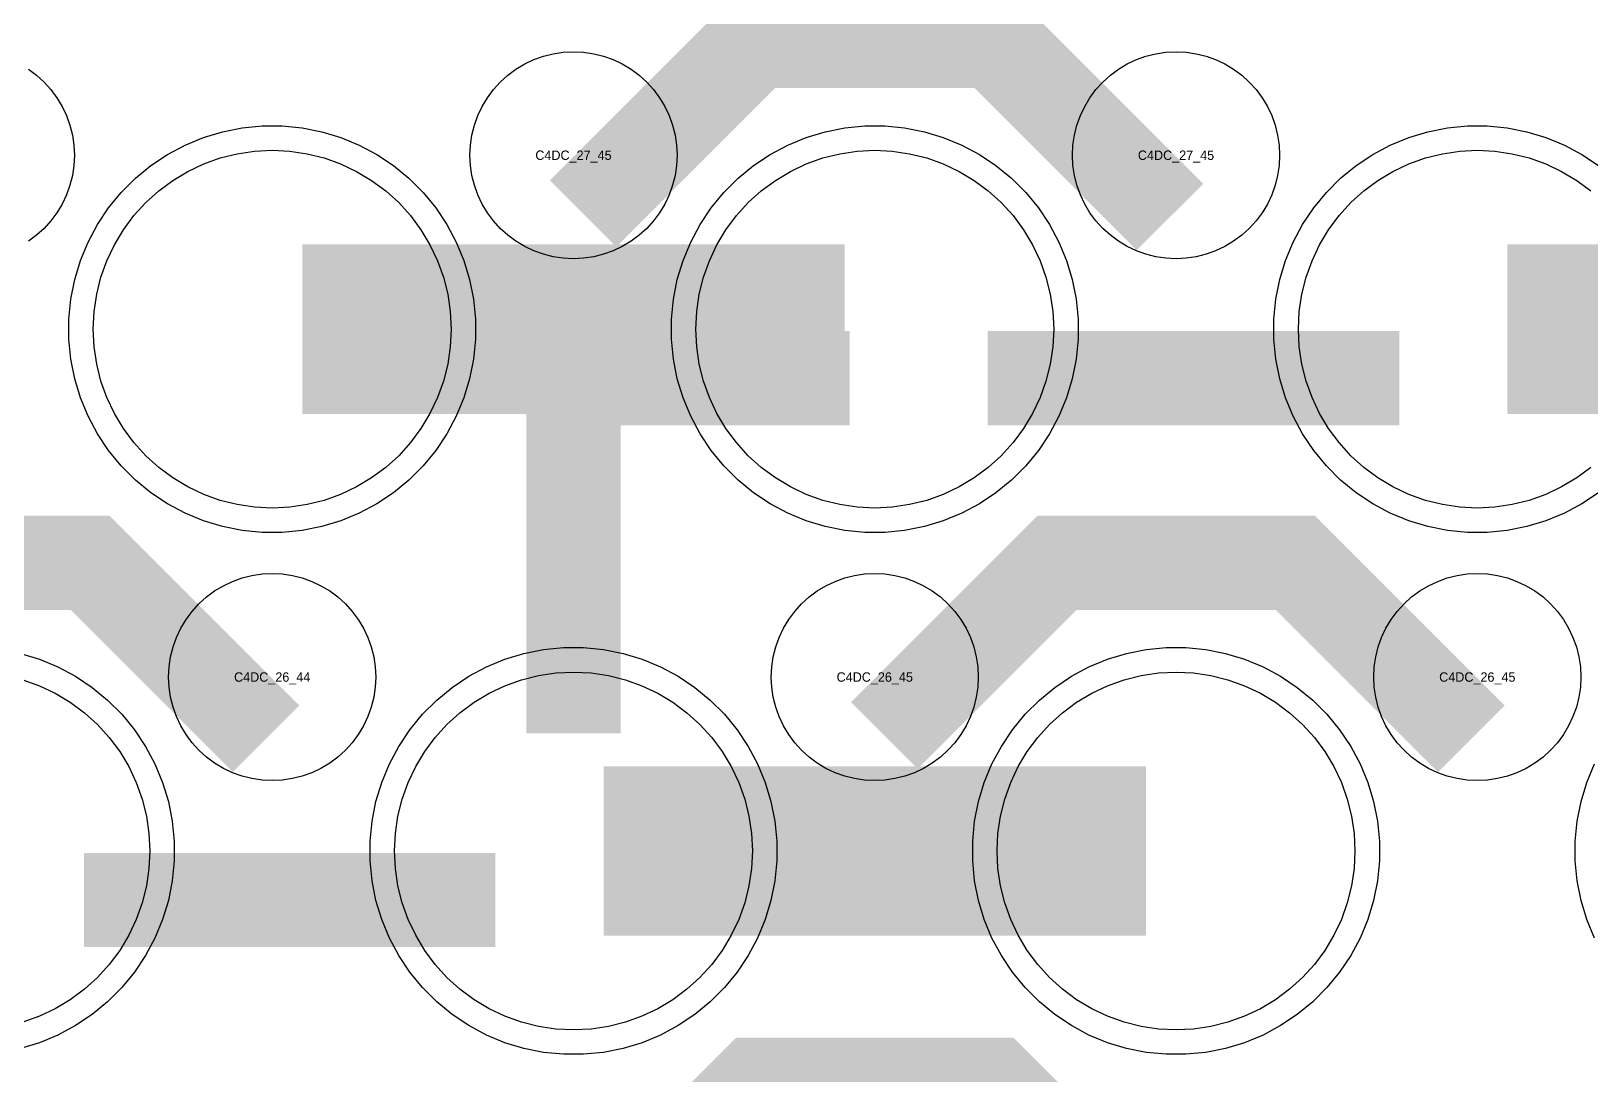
# Model space of a CAD drawing. Extents: x -11880 to 11880, y -14992 to 14992.
# Drawn here: x 2256 to 2670.1, y -11296.3 to -11019.2 of the extents above; entities that cross this region are included whole.
import ezdxf
from ezdxf.enums import TextEntityAlignment as Align

# ---------------------------------------------------------------- set-up
doc = ezdxf.new("R2010")
doc.units = 0
doc.header["$MEASUREMENT"] = 0
for name, color, linetype in [('GDS_775_DT_237', 138, 'CONTINUOUS'), ('RDL1_FS', 34, 'CONTINUOUS'), ('RDL_BS', 160, 'CONTINUOUS')]:
    doc.layers.add(name, color=color, linetype=linetype)

msp = doc.modelspace()

# ---------------------------------------------------------------- linework, layer by layer
at = {"layer": 'RDL1_FS'}
for points in [[(2320, -11145.844), (2315.343, -11145.615), (2310.732, -11144.931), (2306.209, -11143.799), (2301.819, -11142.227), (2297.605, -11140.235), (2293.605, -11137.837), (2289.86, -11135.059), (2286.406, -11131.929), (2283.276, -11128.475), (2280.498, -11124.73), (2278.1, -11120.73), (2276.108, -11116.516), (2274.536, -11112.126), (2273.404, -11107.603), (2272.72, -11102.992), (2272.491, -11098.335), (2272.72, -11093.678), (2273.404, -11089.067), (2274.536, -11084.544), (2276.108, -11080.154), (2278.1, -11075.94), (2280.498, -11071.94), (2283.276, -11068.195), (2286.406, -11064.741), (2289.86, -11061.611), (2293.605, -11058.833), (2297.605, -11056.435), (2301.819, -11054.443), (2306.209, -11052.871), (2310.732, -11051.739), (2315.343, -11051.055), (2320, -11050.826), (2324.657, -11051.055), (2329.268, -11051.739), (2333.791, -11052.871), (2338.181, -11054.443), (2342.395, -11056.435), (2346.395, -11058.833), (2350.14, -11061.611), (2353.594, -11064.741), (2356.724, -11068.195), (2359.502, -11071.94), (2361.9, -11075.94), (2363.892, -11080.154), (2365.464, -11084.544), (2366.596, -11089.067), (2367.28, -11093.678), (2367.509, -11098.335), (2367.28, -11102.992), (2366.596, -11107.603), (2365.464, -11112.126), (2363.892, -11116.516), (2361.9, -11120.73), (2359.502, -11124.73), (2356.724, -11128.475), (2353.594, -11131.929), (2350.14, -11135.059), (2346.395, -11137.837), (2342.395, -11140.235), (2338.181, -11142.227), (2333.791, -11143.799), (2329.268, -11144.931), (2324.657, -11145.615)], [(2480, -11145.844), (2475.343, -11145.615), (2470.732, -11144.931), (2466.209, -11143.799), (2461.819, -11142.227), (2457.605, -11140.235), (2453.605, -11137.837), (2449.86, -11135.059), (2446.406, -11131.929), (2443.276, -11128.475), (2440.498, -11124.73), (2438.1, -11120.73), (2436.108, -11116.516), (2434.536, -11112.126), (2433.404, -11107.603), (2432.72, -11102.992), (2432.491, -11098.335), (2432.72, -11093.678), (2433.404, -11089.067), (2434.536, -11084.544), (2436.108, -11080.154), (2438.1, -11075.94), (2440.498, -11071.94), (2443.276, -11068.195), (2446.406, -11064.741), (2449.86, -11061.611), (2453.605, -11058.833), (2457.605, -11056.435), (2461.819, -11054.443), (2466.209, -11052.871), (2470.732, -11051.739), (2475.343, -11051.055), (2480, -11050.826), (2484.657, -11051.055), (2489.268, -11051.739), (2493.791, -11052.871), (2498.181, -11054.443), (2502.395, -11056.435), (2506.395, -11058.833), (2510.14, -11061.611), (2513.594, -11064.741), (2516.724, -11068.195), (2519.502, -11071.94), (2521.9, -11075.94), (2523.892, -11080.154), (2525.464, -11084.544), (2526.596, -11089.067), (2527.28, -11093.678), (2527.509, -11098.335), (2527.28, -11102.992), (2526.596, -11107.603), (2525.464, -11112.126), (2523.892, -11116.516), (2521.9, -11120.73), (2519.502, -11124.73), (2516.724, -11128.475), (2513.594, -11131.929), (2510.14, -11135.059), (2506.395, -11137.837), (2502.395, -11140.235), (2498.181, -11142.227), (2493.791, -11143.799), (2489.268, -11144.931), (2484.657, -11145.615)], [(2400, -11284.409), (2395.343, -11284.18), (2390.732, -11283.496), (2386.209, -11282.364), (2381.819, -11280.792), (2377.605, -11278.8), (2373.605, -11276.402), (2369.86, -11273.624), (2366.406, -11270.494), (2363.276, -11267.04), (2360.498, -11263.295), (2358.1, -11259.295), (2356.108, -11255.081), (2354.536, -11250.691), (2353.404, -11246.168), (2352.72, -11241.557), (2352.491, -11236.9), (2352.72, -11232.243), (2353.404, -11227.632), (2354.536, -11223.109), (2356.108, -11218.719), (2358.1, -11214.505), (2360.498, -11210.505), (2363.276, -11206.76), (2366.406, -11203.306), (2369.86, -11200.176), (2373.605, -11197.398), (2377.605, -11195), (2381.819, -11193.008), (2386.209, -11191.436), (2390.732, -11190.304), (2395.343, -11189.62), (2400, -11189.391), (2404.657, -11189.62), (2409.268, -11190.304), (2413.791, -11191.436), (2418.181, -11193.008), (2422.395, -11195), (2426.395, -11197.398), (2430.14, -11200.176), (2433.594, -11203.306), (2436.724, -11206.76), (2439.502, -11210.505), (2441.9, -11214.505), (2443.892, -11218.719), (2445.464, -11223.109), (2446.596, -11227.632), (2447.28, -11232.243), (2447.509, -11236.9), (2447.28, -11241.557), (2446.596, -11246.168), (2445.464, -11250.691), (2443.892, -11255.081), (2441.9, -11259.295), (2439.502, -11263.295), (2436.724, -11267.04), (2433.594, -11270.494), (2430.14, -11273.624), (2426.395, -11276.402), (2422.395, -11278.8), (2418.181, -11280.792), (2413.791, -11282.364), (2409.268, -11283.496), (2404.657, -11284.18)], [(2560, -11284.409), (2555.343, -11284.18), (2550.732, -11283.496), (2546.209, -11282.364), (2541.819, -11280.792), (2537.605, -11278.8), (2533.605, -11276.402), (2529.86, -11273.624), (2526.406, -11270.494), (2523.276, -11267.04), (2520.498, -11263.295), (2518.1, -11259.295), (2516.108, -11255.081), (2514.536, -11250.691), (2513.404, -11246.168), (2512.72, -11241.557), (2512.491, -11236.9), (2512.72, -11232.243), (2513.404, -11227.632), (2514.536, -11223.109), (2516.108, -11218.719), (2518.1, -11214.505), (2520.498, -11210.505), (2523.276, -11206.76), (2526.406, -11203.306), (2529.86, -11200.176), (2533.605, -11197.398), (2537.605, -11195), (2541.819, -11193.008), (2546.209, -11191.436), (2550.732, -11190.304), (2555.343, -11189.62), (2560, -11189.391), (2564.657, -11189.62), (2569.268, -11190.304), (2573.791, -11191.436), (2578.181, -11193.008), (2582.395, -11195), (2586.395, -11197.398), (2590.14, -11200.176), (2593.594, -11203.306), (2596.724, -11206.76), (2599.502, -11210.505), (2601.9, -11214.505), (2603.892, -11218.719), (2605.464, -11223.109), (2606.596, -11227.632), (2607.28, -11232.243), (2607.509, -11236.9), (2607.28, -11241.557), (2606.596, -11246.168), (2605.464, -11250.691), (2603.892, -11255.081), (2601.9, -11259.295), (2599.502, -11263.295), (2596.724, -11267.04), (2593.594, -11270.494), (2590.14, -11273.624), (2586.395, -11276.402), (2582.395, -11278.8), (2578.181, -11280.792), (2573.791, -11282.364), (2569.268, -11283.496), (2564.657, -11284.18)]]:
    msp.add_lwpolyline(points, close=True, dxfattribs=at)
for points in [[(2670.14, -11135.059), (2666.395, -11137.837), (2662.395, -11140.235), (2658.181, -11142.227), (2653.791, -11143.799), (2649.268, -11144.931), (2644.657, -11145.615), (2640, -11145.844), (2635.343, -11145.615), (2630.732, -11144.931), (2626.209, -11143.799), (2621.819, -11142.227), (2617.605, -11140.235), (2613.605, -11137.837), (2609.86, -11135.059), (2606.406, -11131.929), (2603.276, -11128.475), (2600.498, -11124.73), (2598.1, -11120.73), (2596.108, -11116.516), (2594.536, -11112.126), (2593.404, -11107.603), (2592.72, -11102.992), (2592.491, -11098.335), (2592.72, -11093.678), (2593.404, -11089.067), (2594.536, -11084.544), (2596.108, -11080.154), (2598.1, -11075.94), (2600.498, -11071.94), (2603.276, -11068.195), (2606.406, -11064.741), (2609.86, -11061.611), (2613.605, -11058.833), (2617.605, -11056.435), (2621.819, -11054.443), (2626.209, -11052.871), (2630.732, -11051.739), (2635.343, -11051.055), (2640, -11050.826), (2644.657, -11051.055), (2649.268, -11051.739), (2653.791, -11052.871), (2658.181, -11054.443), (2662.395, -11056.435), (2666.395, -11058.833), (2670.14, -11061.611)], [(2253.791, -11191.436), (2258.181, -11193.008), (2262.395, -11195), (2266.395, -11197.398), (2270.14, -11200.176), (2273.594, -11203.306), (2276.724, -11206.76), (2279.502, -11210.505), (2281.9, -11214.505), (2283.892, -11218.719), (2285.464, -11223.109), (2286.596, -11227.632), (2287.28, -11232.243), (2287.509, -11236.9), (2287.28, -11241.557), (2286.596, -11246.168), (2285.464, -11250.691), (2283.892, -11255.081), (2281.9, -11259.295), (2279.502, -11263.295), (2276.724, -11267.04), (2273.594, -11270.494), (2270.14, -11273.624), (2266.395, -11276.402), (2262.395, -11278.8), (2258.181, -11280.792), (2253.791, -11282.364)]]:
    msp.add_lwpolyline(points, dxfattribs=at)
for points in [[(2328.002, -11098.335, 45, 45, 0), (2400.002, -11098.335, 45, 45, 0)], [(2400.002, -11098.335, 45, 45, 0), (2472.002, -11098.335, 45, 45, 0)], [(2648.002, -11098.335, 45, 45, 0), (2720.002, -11098.335, 45, 45, 0)], [(2408.002, -11236.9, 45, 45, 0), (2480.002, -11236.9, 45, 45, 0)], [(2480.002, -11236.9, 45, 45, 0), (2552.002, -11236.9, 45, 45, 0)]]:
    msp.add_lwpolyline(points, format="xyseb", dxfattribs=at)
at = {"layer": 'RDL_BS'}
for points in [[(2402.562, -11067.649, 25, 25, 0), (2448.377, -11021.834, 25, 25, 0), (2481.93, -11021.834, 25, 25, 0)], [(2558.401, -11068.548, 25, 25, 0), (2511.687, -11021.834, 25, 25, 0), (2481.929, -11021.834, 25, 25, 0)], [(2400, -11205.625, 25, 25, 0), (2400, -11098.848, 25, 25, 0)], [(2387.5, -11111.348, 25, 25, 0), (2473.333, -11111.348, 25, 25, 0)], [(2427.056, -11111.348, 25, 25, 0), (2468.26, -11111.348, 25, 25, 0)], [(2510.016, -11111.348, 25, 25, 0), (2619.281, -11111.348, 25, 25, 0)], [(2400, -11129.317, 25, 25, 0), (2400, -11174.937, 25, 25, 0)], [(2318.401, -11207.113, 25, 25, 0), (2271.687, -11160.399, 25, 25, 0), (2241.929, -11160.399, 25, 25, 0)], [(2482.562, -11206.214, 25, 25, 0), (2528.377, -11160.399, 25, 25, 0), (2561.93, -11160.399, 25, 25, 0)], [(2638.401, -11207.113, 25, 25, 0), (2591.687, -11160.399, 25, 25, 0), (2561.929, -11160.399, 25, 25, 0)], [(2270.016, -11249.913, 25, 25, 0), (2379.281, -11249.913, 25, 25, 0)], [(2402.562, -11344.774, 25, 25, 0), (2448.377, -11298.959, 25, 25, 0), (2481.93, -11298.959, 25, 25, 0)], [(2558.401, -11345.673, 25, 25, 0), (2511.687, -11298.959, 25, 25, 0), (2481.929, -11298.959, 25, 25, 0)]]:
    msp.add_lwpolyline(points, format="xyseb", dxfattribs=at)
for points in [[(2400, -11079.641), (2397.307, -11079.509), (2394.635, -11079.113), (2392.016, -11078.456), (2389.481, -11077.549), (2387.044, -11076.397), (2384.72, -11075.004), (2382.557, -11073.401), (2380.558, -11071.589), (2378.746, -11069.59), (2377.143, -11067.427), (2375.75, -11065.103), (2374.598, -11062.666), (2373.691, -11060.131), (2373.034, -11057.512), (2372.638, -11054.84), (2372.506, -11052.147), (2372.638, -11049.454), (2373.034, -11046.782), (2373.691, -11044.163), (2374.598, -11041.628), (2375.75, -11039.191), (2377.143, -11036.867), (2378.746, -11034.704), (2380.558, -11032.705), (2382.557, -11030.893), (2384.72, -11029.29), (2387.044, -11027.897), (2389.481, -11026.745), (2392.016, -11025.838), (2394.635, -11025.181), (2397.307, -11024.785), (2400, -11024.653), (2402.693, -11024.785), (2405.365, -11025.181), (2407.984, -11025.838), (2410.519, -11026.745), (2412.956, -11027.897), (2415.28, -11029.29), (2417.443, -11030.893), (2419.442, -11032.705), (2421.254, -11034.704), (2422.857, -11036.867), (2424.25, -11039.191), (2425.402, -11041.628), (2426.309, -11044.163), (2426.966, -11046.782), (2427.362, -11049.454), (2427.494, -11052.147), (2427.362, -11054.84), (2426.966, -11057.512), (2426.309, -11060.131), (2425.402, -11062.666), (2424.25, -11065.103), (2422.857, -11067.427), (2421.254, -11069.59), (2419.442, -11071.589), (2417.443, -11073.401), (2415.28, -11075.004), (2412.956, -11076.397), (2410.519, -11077.549), (2407.984, -11078.456), (2405.365, -11079.113), (2402.693, -11079.509)], [(2560, -11079.641), (2557.307, -11079.509), (2554.635, -11079.113), (2552.016, -11078.456), (2549.481, -11077.549), (2547.044, -11076.397), (2544.72, -11075.004), (2542.557, -11073.401), (2540.558, -11071.589), (2538.746, -11069.59), (2537.143, -11067.427), (2535.75, -11065.103), (2534.598, -11062.666), (2533.691, -11060.131), (2533.034, -11057.512), (2532.638, -11054.84), (2532.506, -11052.147), (2532.638, -11049.454), (2533.034, -11046.782), (2533.691, -11044.163), (2534.598, -11041.628), (2535.75, -11039.191), (2537.143, -11036.867), (2538.746, -11034.704), (2540.558, -11032.705), (2542.557, -11030.893), (2544.72, -11029.29), (2547.044, -11027.897), (2549.481, -11026.745), (2552.016, -11025.838), (2554.635, -11025.181), (2557.307, -11024.785), (2560, -11024.653), (2562.693, -11024.785), (2565.365, -11025.181), (2567.984, -11025.838), (2570.519, -11026.745), (2572.956, -11027.897), (2575.28, -11029.29), (2577.443, -11030.893), (2579.442, -11032.705), (2581.254, -11034.704), (2582.857, -11036.867), (2584.25, -11039.191), (2585.402, -11041.628), (2586.309, -11044.163), (2586.966, -11046.782), (2587.362, -11049.454), (2587.494, -11052.147), (2587.362, -11054.84), (2586.966, -11057.512), (2586.309, -11060.131), (2585.402, -11062.666), (2584.25, -11065.103), (2582.857, -11067.427), (2581.254, -11069.59), (2579.442, -11071.589), (2577.443, -11073.401), (2575.28, -11075.004), (2572.956, -11076.397), (2570.519, -11077.549), (2567.984, -11078.456), (2565.365, -11079.113), (2562.693, -11079.509)], [(2317.356, -11152.335), (2312.062, -11151.818), (2306.835, -11150.772), (2301.795, -11149.241), (2296.885, -11147.21), (2292.223, -11144.718), (2287.809, -11141.771), (2283.708, -11138.409), (2279.926, -11134.627), (2276.564, -11130.526), (2273.617, -11126.112), (2271.125, -11121.45), (2269.094, -11116.54), (2267.563, -11111.5), (2266.517, -11106.273), (2266, -11100.979), (2266, -11095.691), (2266.517, -11090.397), (2267.563, -11085.17), (2269.094, -11080.13), (2271.125, -11075.22), (2273.617, -11070.558), (2276.564, -11066.144), (2279.926, -11062.043), (2283.708, -11058.261), (2287.809, -11054.899), (2292.223, -11051.952), (2296.885, -11049.46), (2301.795, -11047.429), (2306.835, -11045.898), (2312.062, -11044.852), (2317.356, -11044.335), (2322.644, -11044.335), (2327.938, -11044.852), (2333.165, -11045.898), (2338.205, -11047.429), (2343.115, -11049.46), (2347.777, -11051.952), (2352.191, -11054.899), (2356.292, -11058.261), (2360.074, -11062.043), (2363.436, -11066.144), (2366.383, -11070.558), (2368.875, -11075.22), (2370.906, -11080.13), (2372.437, -11085.17), (2373.483, -11090.397), (2374, -11095.691), (2374, -11100.979), (2373.483, -11106.273), (2372.437, -11111.5), (2370.906, -11116.54), (2368.875, -11121.45), (2366.383, -11126.112), (2363.436, -11130.526), (2360.074, -11134.627), (2356.292, -11138.409), (2352.191, -11141.771), (2347.777, -11144.718), (2343.115, -11147.21), (2338.205, -11149.241), (2333.165, -11150.772), (2327.938, -11151.818), (2322.644, -11152.335)], [(2477.356, -11152.335), (2472.062, -11151.818), (2466.835, -11150.772), (2461.795, -11149.241), (2456.885, -11147.21), (2452.223, -11144.718), (2447.809, -11141.771), (2443.708, -11138.409), (2439.926, -11134.627), (2436.564, -11130.526), (2433.617, -11126.112), (2431.125, -11121.45), (2429.094, -11116.54), (2427.563, -11111.5), (2426.517, -11106.273), (2426, -11100.979), (2426, -11095.691), (2426.517, -11090.397), (2427.563, -11085.17), (2429.094, -11080.13), (2431.125, -11075.22), (2433.617, -11070.558), (2436.564, -11066.144), (2439.926, -11062.043), (2443.708, -11058.261), (2447.809, -11054.899), (2452.223, -11051.952), (2456.885, -11049.46), (2461.795, -11047.429), (2466.835, -11045.898), (2472.062, -11044.852), (2477.356, -11044.335), (2482.644, -11044.335), (2487.938, -11044.852), (2493.165, -11045.898), (2498.205, -11047.429), (2503.115, -11049.46), (2507.777, -11051.952), (2512.191, -11054.899), (2516.292, -11058.261), (2520.074, -11062.043), (2523.436, -11066.144), (2526.383, -11070.558), (2528.875, -11075.22), (2530.906, -11080.13), (2532.437, -11085.17), (2533.483, -11090.397), (2534, -11095.691), (2534, -11100.979), (2533.483, -11106.273), (2532.437, -11111.5), (2530.906, -11116.54), (2528.875, -11121.45), (2526.383, -11126.112), (2523.436, -11130.526), (2520.074, -11134.627), (2516.292, -11138.409), (2512.191, -11141.771), (2507.777, -11144.718), (2503.115, -11147.21), (2498.205, -11149.241), (2493.165, -11150.772), (2487.938, -11151.818), (2482.644, -11152.335)], [(2320, -11218.206), (2317.307, -11218.074), (2314.635, -11217.678), (2312.016, -11217.021), (2309.481, -11216.114), (2307.044, -11214.962), (2304.72, -11213.569), (2302.557, -11211.966), (2300.558, -11210.154), (2298.746, -11208.155), (2297.143, -11205.992), (2295.75, -11203.668), (2294.598, -11201.231), (2293.691, -11198.696), (2293.034, -11196.077), (2292.638, -11193.405), (2292.506, -11190.712), (2292.638, -11188.019), (2293.034, -11185.347), (2293.691, -11182.728), (2294.598, -11180.193), (2295.75, -11177.756), (2297.143, -11175.432), (2298.746, -11173.269), (2300.558, -11171.27), (2302.557, -11169.458), (2304.72, -11167.855), (2307.044, -11166.462), (2309.481, -11165.31), (2312.016, -11164.403), (2314.635, -11163.746), (2317.307, -11163.35), (2320, -11163.218), (2322.693, -11163.35), (2325.365, -11163.746), (2327.984, -11164.403), (2330.519, -11165.31), (2332.956, -11166.462), (2335.28, -11167.855), (2337.443, -11169.458), (2339.442, -11171.27), (2341.254, -11173.269), (2342.857, -11175.432), (2344.25, -11177.756), (2345.402, -11180.193), (2346.309, -11182.728), (2346.966, -11185.347), (2347.362, -11188.019), (2347.494, -11190.712), (2347.362, -11193.405), (2346.966, -11196.077), (2346.309, -11198.696), (2345.402, -11201.231), (2344.25, -11203.668), (2342.857, -11205.992), (2341.254, -11208.155), (2339.442, -11210.154), (2337.443, -11211.966), (2335.28, -11213.569), (2332.956, -11214.962), (2330.519, -11216.114), (2327.984, -11217.021), (2325.365, -11217.678), (2322.693, -11218.074)], [(2480, -11218.206), (2477.307, -11218.074), (2474.635, -11217.678), (2472.016, -11217.021), (2469.481, -11216.114), (2467.044, -11214.962), (2464.72, -11213.569), (2462.557, -11211.966), (2460.558, -11210.154), (2458.746, -11208.155), (2457.143, -11205.992), (2455.75, -11203.668), (2454.598, -11201.231), (2453.691, -11198.696), (2453.034, -11196.077), (2452.638, -11193.405), (2452.506, -11190.712), (2452.638, -11188.019), (2453.034, -11185.347), (2453.691, -11182.728), (2454.598, -11180.193), (2455.75, -11177.756), (2457.143, -11175.432), (2458.746, -11173.269), (2460.558, -11171.27), (2462.557, -11169.458), (2464.72, -11167.855), (2467.044, -11166.462), (2469.481, -11165.31), (2472.016, -11164.403), (2474.635, -11163.746), (2477.307, -11163.35), (2480, -11163.218), (2482.693, -11163.35), (2485.365, -11163.746), (2487.984, -11164.403), (2490.519, -11165.31), (2492.956, -11166.462), (2495.28, -11167.855), (2497.443, -11169.458), (2499.442, -11171.27), (2501.254, -11173.269), (2502.857, -11175.432), (2504.25, -11177.756), (2505.402, -11180.193), (2506.309, -11182.728), (2506.966, -11185.347), (2507.362, -11188.019), (2507.494, -11190.712), (2507.362, -11193.405), (2506.966, -11196.077), (2506.309, -11198.696), (2505.402, -11201.231), (2504.25, -11203.668), (2502.857, -11205.992), (2501.254, -11208.155), (2499.442, -11210.154), (2497.443, -11211.966), (2495.28, -11213.569), (2492.956, -11214.962), (2490.519, -11216.114), (2487.984, -11217.021), (2485.365, -11217.678), (2482.693, -11218.074)], [(2640, -11218.206), (2637.307, -11218.074), (2634.635, -11217.678), (2632.016, -11217.021), (2629.481, -11216.114), (2627.044, -11214.962), (2624.72, -11213.569), (2622.557, -11211.966), (2620.558, -11210.154), (2618.746, -11208.155), (2617.143, -11205.992), (2615.75, -11203.668), (2614.598, -11201.231), (2613.691, -11198.696), (2613.034, -11196.077), (2612.638, -11193.405), (2612.506, -11190.712), (2612.638, -11188.019), (2613.034, -11185.347), (2613.691, -11182.728), (2614.598, -11180.193), (2615.75, -11177.756), (2617.143, -11175.432), (2618.746, -11173.269), (2620.558, -11171.27), (2622.557, -11169.458), (2624.72, -11167.855), (2627.044, -11166.462), (2629.481, -11165.31), (2632.016, -11164.403), (2634.635, -11163.746), (2637.307, -11163.35), (2640, -11163.218), (2642.693, -11163.35), (2645.365, -11163.746), (2647.984, -11164.403), (2650.519, -11165.31), (2652.956, -11166.462), (2655.28, -11167.855), (2657.443, -11169.458), (2659.442, -11171.27), (2661.254, -11173.269), (2662.857, -11175.432), (2664.25, -11177.756), (2665.402, -11180.193), (2666.309, -11182.728), (2666.966, -11185.347), (2667.362, -11188.019), (2667.494, -11190.712), (2667.362, -11193.405), (2666.966, -11196.077), (2666.309, -11198.696), (2665.402, -11201.231), (2664.25, -11203.668), (2662.857, -11205.992), (2661.254, -11208.155), (2659.442, -11210.154), (2657.443, -11211.966), (2655.28, -11213.569), (2652.956, -11214.962), (2650.519, -11216.114), (2647.984, -11217.021), (2645.365, -11217.678), (2642.693, -11218.074)], [(2397.356, -11290.9), (2392.062, -11290.383), (2386.835, -11289.337), (2381.795, -11287.806), (2376.885, -11285.775), (2372.223, -11283.283), (2367.809, -11280.336), (2363.708, -11276.974), (2359.926, -11273.192), (2356.564, -11269.091), (2353.617, -11264.677), (2351.125, -11260.015), (2349.094, -11255.105), (2347.563, -11250.065), (2346.517, -11244.838), (2346, -11239.544), (2346, -11234.256), (2346.517, -11228.962), (2347.563, -11223.735), (2349.094, -11218.695), (2351.125, -11213.785), (2353.617, -11209.123), (2356.564, -11204.709), (2359.926, -11200.608), (2363.708, -11196.826), (2367.809, -11193.464), (2372.223, -11190.517), (2376.885, -11188.025), (2381.795, -11185.994), (2386.835, -11184.463), (2392.062, -11183.417), (2397.356, -11182.9), (2402.644, -11182.9), (2407.938, -11183.417), (2413.165, -11184.463), (2418.205, -11185.994), (2423.115, -11188.025), (2427.777, -11190.517), (2432.191, -11193.464), (2436.292, -11196.826), (2440.074, -11200.608), (2443.436, -11204.709), (2446.383, -11209.123), (2448.875, -11213.785), (2450.906, -11218.695), (2452.437, -11223.735), (2453.483, -11228.962), (2454, -11234.256), (2454, -11239.544), (2453.483, -11244.838), (2452.437, -11250.065), (2450.906, -11255.105), (2448.875, -11260.015), (2446.383, -11264.677), (2443.436, -11269.091), (2440.074, -11273.192), (2436.292, -11276.974), (2432.191, -11280.336), (2427.777, -11283.283), (2423.115, -11285.775), (2418.205, -11287.806), (2413.165, -11289.337), (2407.938, -11290.383), (2402.644, -11290.9)], [(2557.356, -11290.9), (2552.062, -11290.383), (2546.835, -11289.337), (2541.795, -11287.806), (2536.885, -11285.775), (2532.223, -11283.283), (2527.809, -11280.336), (2523.708, -11276.974), (2519.926, -11273.192), (2516.564, -11269.091), (2513.617, -11264.677), (2511.125, -11260.015), (2509.094, -11255.105), (2507.563, -11250.065), (2506.517, -11244.838), (2506, -11239.544), (2506, -11234.256), (2506.517, -11228.962), (2507.563, -11223.735), (2509.094, -11218.695), (2511.125, -11213.785), (2513.617, -11209.123), (2516.564, -11204.709), (2519.926, -11200.608), (2523.708, -11196.826), (2527.809, -11193.464), (2532.223, -11190.517), (2536.885, -11188.025), (2541.795, -11185.994), (2546.835, -11184.463), (2552.062, -11183.417), (2557.356, -11182.9), (2562.644, -11182.9), (2567.938, -11183.417), (2573.165, -11184.463), (2578.205, -11185.994), (2583.115, -11188.025), (2587.777, -11190.517), (2592.191, -11193.464), (2596.292, -11196.826), (2600.074, -11200.608), (2603.436, -11204.709), (2606.383, -11209.123), (2608.875, -11213.785), (2610.906, -11218.695), (2612.437, -11223.735), (2613.483, -11228.962), (2614, -11234.256), (2614, -11239.544), (2613.483, -11244.838), (2612.437, -11250.065), (2610.906, -11255.105), (2608.875, -11260.015), (2606.383, -11264.677), (2603.436, -11269.091), (2600.074, -11273.192), (2596.292, -11276.974), (2592.191, -11280.336), (2587.777, -11283.283), (2583.115, -11285.775), (2578.205, -11287.806), (2573.165, -11289.337), (2567.938, -11290.383), (2562.644, -11290.9)]]:
    msp.add_lwpolyline(points, close=True, dxfattribs=at)
for points in [[(2255.28, -11029.29), (2257.443, -11030.893), (2259.442, -11032.705), (2261.254, -11034.704), (2262.857, -11036.867), (2264.25, -11039.191), (2265.402, -11041.628), (2266.309, -11044.163), (2266.966, -11046.782), (2267.362, -11049.454), (2267.494, -11052.147), (2267.362, -11054.84), (2266.966, -11057.512), (2266.309, -11060.131), (2265.402, -11062.666), (2264.25, -11065.103), (2262.857, -11067.427), (2261.254, -11069.59), (2259.442, -11071.589), (2257.443, -11073.401), (2255.28, -11075.004)], [(2672.191, -11141.771), (2667.777, -11144.718), (2663.115, -11147.21), (2658.205, -11149.241), (2653.165, -11150.772), (2647.938, -11151.818), (2642.644, -11152.335), (2637.356, -11152.335), (2632.062, -11151.818), (2626.835, -11150.772), (2621.795, -11149.241), (2616.885, -11147.21), (2612.223, -11144.718), (2607.809, -11141.771), (2603.708, -11138.409), (2599.926, -11134.627), (2596.564, -11130.526), (2593.617, -11126.112), (2591.125, -11121.45), (2589.094, -11116.54), (2587.563, -11111.5), (2586.517, -11106.273), (2586, -11100.979), (2586, -11095.691), (2586.517, -11090.397), (2587.563, -11085.17), (2589.094, -11080.13), (2591.125, -11075.22), (2593.617, -11070.558), (2596.564, -11066.144), (2599.926, -11062.043), (2603.708, -11058.261), (2607.809, -11054.899), (2612.223, -11051.952), (2616.885, -11049.46), (2621.795, -11047.429), (2626.835, -11045.898), (2632.062, -11044.852), (2637.356, -11044.335), (2642.644, -11044.335), (2647.938, -11044.852), (2653.165, -11045.898), (2658.205, -11047.429), (2663.115, -11049.46), (2667.777, -11051.952), (2672.191, -11054.899)], [(2253.165, -11184.463), (2258.205, -11185.994), (2263.115, -11188.025), (2267.777, -11190.517), (2272.191, -11193.464), (2276.292, -11196.826), (2280.074, -11200.608), (2283.436, -11204.709), (2286.383, -11209.123), (2288.875, -11213.785), (2290.906, -11218.695), (2292.437, -11223.735), (2293.483, -11228.962), (2294, -11234.256), (2294, -11239.544), (2293.483, -11244.838), (2292.437, -11250.065), (2290.906, -11255.105), (2288.875, -11260.015), (2286.383, -11264.677), (2283.436, -11269.091), (2280.074, -11273.192), (2276.292, -11276.974), (2272.191, -11280.336), (2267.777, -11283.283), (2263.115, -11285.775), (2258.205, -11287.806), (2253.165, -11289.337)], [(2671.125, -11260.015), (2669.094, -11255.105), (2667.563, -11250.065), (2666.517, -11244.838), (2666, -11239.544), (2666, -11234.256), (2666.517, -11228.962), (2667.563, -11223.735), (2669.094, -11218.695), (2671.125, -11213.785)]]:
    msp.add_lwpolyline(points, dxfattribs=at)

# ---------------------------------------------------------------- texts
at = {"layer": 'GDS_775_DT_237'}
for s, p in [('C4DC_27_45', (2400, -11052.147)), ('C4DC_27_45', (2400, -11052.147)), ('C4DC_27_45', (2560, -11052.147)), ('C4DC_27_45', (2560, -11052.147)), ('C4DC_26_44', (2320, -11190.712)), ('C4DC_26_44', (2320, -11190.712)), ('C4DC_26_45', (2480, -11190.712)), ('C4DC_26_45', (2480, -11190.712)), ('C4DC_26_45', (2640, -11190.712)), ('C4DC_26_45', (2640, -11190.712))]:
    msp.add_text(s, height=2.5, dxfattribs=at).set_placement(p, align=Align.MIDDLE_CENTER)

doc.saveas('drawing.dxf')
